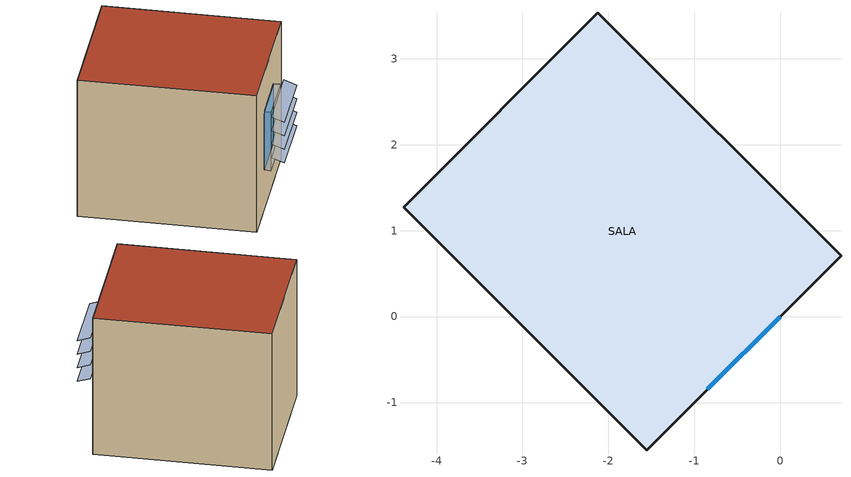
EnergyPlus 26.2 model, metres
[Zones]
SALA
 floor adiabatic (PAREDE): -1.56,-1.56 -4.38,1.27 -2.12,3.54 0.71,0.71 z-1
 wall outside (PAREDE): -1.56,-1.56 0.71,0.71 -2.12,3.54 -4.38,1.27 -1.56,-1.56 z-1:2.5
 window (VIDRO): -0.85,-0.85 0,0 z0:1.5
 roof outside (PAREDE): 0.71,0.71 -2.12,3.54 -4.38,1.27 -1.56,-1.56 z2.5
shading: 0,0 0.11,-0.11 / -0.85,-0.85 -0.74,-0.95 z0:1.5; 0.28,0,1.5 -0.85,-1.13,1.5 -0.65,-1.33,1.4 0.48,-0.2,1.4; 0.28,0,1.15 -0.85,-1.13,1.15 -0.65,-1.33,1.05 0.48,-0.2,1.05; 0.28,0,0.8 -0.85,-1.13,0.8 -0.65,-1.33,0.7 0.48,-0.2,0.7; 0.28,0,0.45 -0.85,-1.13,0.45 -0.65,-1.33,0.35 0.48,-0.2,0.35; 0,0 -0.85,-0.85 -0.74,-0.95 0.11,-0.11 z1.5; 0,0 -0.85,-0.85 -0.74,-0.95 0.11,-0.11 z0
[Building]
SOL-AR conferencia: North Axis {deg}=0; Terrain=Suburbs; Loads Convergence Tolerance Value {W}=0.04; Temperature Convergence Tolerance Value {deltaC}=0.4; Solar Distribution=FullExterior; Maximum Number of Warmup Days=25; Minimum Number of Warmup Days=6
[Site:Location]
porto-alegre: Latitude {deg}=-29.994; Longitude {deg}=-51.171; Time Zone {hr}=-3; Elevation {m}=3.4
[Material:NoMass]
PAREDE: Roughness=MediumRough; Thermal Resistance {m2-K/W}=1; Thermal Absorptance=0.9; Solar Absorptance=0.7; Visible Absorptance=0.7
[Construction]
PAREDE: PAREDE
VIDRO: VIDRO
[WindowMaterial:SimpleGlazingSystem]
VIDRO: U-Factor {W/m2-K}=5.8; Solar Heat Gain Coefficient=0.8; Visible Transmittance=0.85
[Zone]
SALA
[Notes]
SOL-AR: modelo minimo para conferir a fracao ensolarada da janela no EnergyPlus.
Gerado por SOL-AR (teste de referencia do F5.2), para o EnergyPlus 26.2.
Local: porto-alegre. Fachada: normal externa a 135 graus do Norte.
Janela (vidro): 1.2 x 1.5 m, recuada 0.15 m da fachada.
Peca 1 (laminas horizontais): Shading:Building:Detailed.
Recuo do vidro: verga, peitoril e ombreiras como Shading:Zone:Detailed; a parede fica no plano do vidro.
Esquerda e direita dos objetos por projecao: vistas de fora, como no EnergyPlus.
Rode com o EPW do local; a saida Surface Outside Face Sunlit Fraction da janela sai a cada passo de tempo.
Zona em caixa atras da fachada, com materiais sem massa: o modelo serve so para a sombra.
